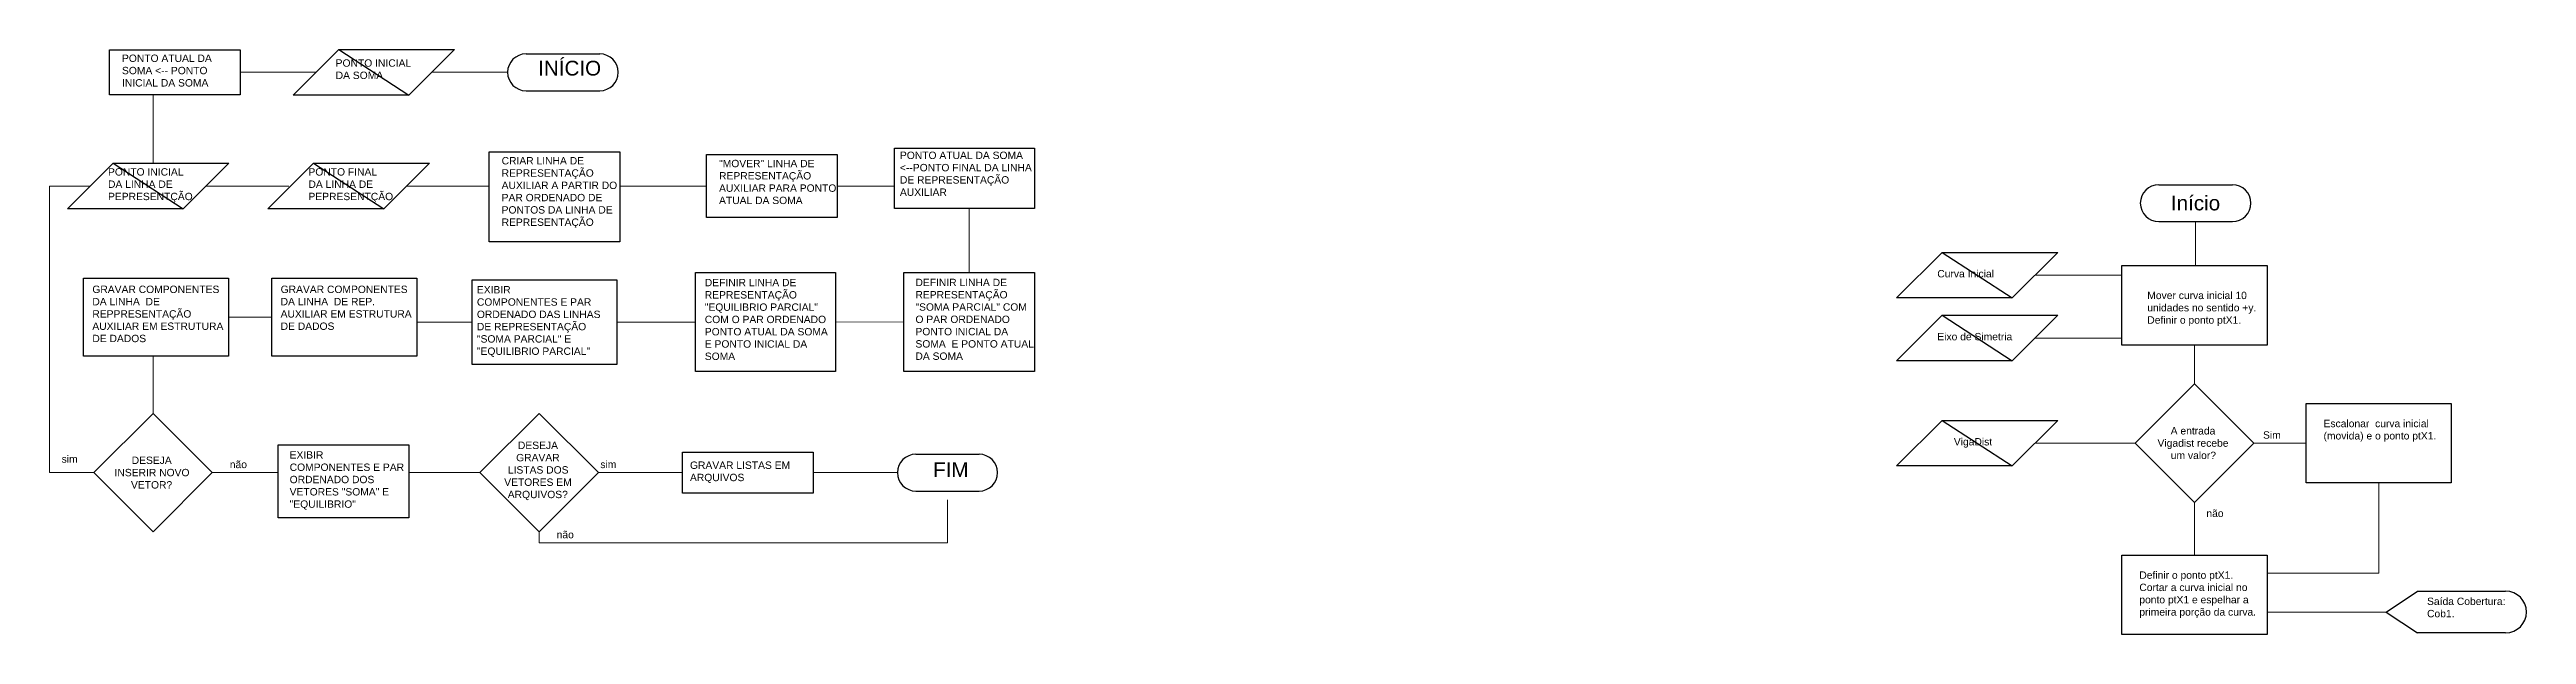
# Model space of a CAD drawing. Header units: metres. Extents: x 114 to 267, y 319 to 368.
# Drawn here: x 199.8 to 267, y 349.3 to 365.2 of the extents above; entities that cross this region are included whole.
import ezdxf

# ---------------------------------------------------------------- set-up
doc = ezdxf.new("R2010")
doc.units = ezdxf.units.M
doc.header["$LTSCALE"] = 0.0002
doc.layers.add('ARQ_0', color=7, linetype='Continuous', true_color=0xff7400, plot=False)
doc.layers.add('ARQ_ALV CT', color=4, linetype='Continuous')
doc.layers.add('ARQ_TXT 01', color=1, linetype='Continuous')
doc.layers.add('ARQ_COTA_AZUL', color=5, linetype='Continuous', lineweight=20, true_color=0x0000ff)
doc.styles.add('Arial', font='arial.ttf')
doc.styles.add('IBTH ANNOT .2', font='arial.ttf', dxfattribs={"height": 0.002})
doc.styles.add('IBTH ANNOT.4', font='arial.ttf', dxfattribs={"height": 0.004})
doc.dimstyles.new('IBHT_MILIMETRADA_INTERNA$7', dxfattribs={"dimtxt": 0.002, "dimasz": 0.004, "dimexe": 0.002, "dimexo": 0.001, "dimgap": 0.0005, "dimtad": 1, "dimdec": 0, "dimlfac": 1000, "dimzin": 4, "dimtxsty": 'Arial', "dimblk": 'DOTSMALL', "dimcen": 0.0005, "dimdle": 0.001, "dimclrd": 256, "dimclre": 256, "dimclrt": 1, "dimadec": 0, "dimazin": 0, "dimtfac": 1, "dimtdec": 0, "dimtmove": 0, "dimatfit": 2, "dimfxl": 0.003, "dimfxlon": 1, "dimlwd": -1, "dimarcsym": 0})

# ---------------------------------------------------------------- blocks, each defined once
blk = doc.blocks.new('_DotSmall')
at = {"color": 0, "linetype": 'ByBlock', "const_width": 0.5}
blk.add_lwpolyline([(-0.0625, 0, 1), (0.0625, 0, 1)], format="xyb", close=True, dxfattribs=at)

msp = doc.modelspace()

# ---------------------------------------------------------------- linework, layer by layer
at = {"layer": 'ARQ_0'}
for p, q in [((207.608, 365.184), (209.514, 363.946)), ((201.485, 362.099), (203.391, 360.861)), ((206.923, 362.099), (208.828, 360.861)), ((251.106, 359.68), (253.012, 358.442)), ((251.106, 357.972), (253.012, 356.735)), ((251.106, 355.12), (253.012, 353.882))]:
    msp.add_line(p, q, dxfattribs=at)
at = {"layer": 'ARQ_ALV CT'}
for p, q in [((212.689, 365.065), (214.689, 365.065)), ((212.689, 364.065), (214.689, 364.065)), ((256.985, 361.515), (258.985, 361.515)), ((256.985, 360.515), (258.985, 360.515)), ((223.266, 354.201), (224.981, 354.201)), ((223.266, 353.201), (224.981, 353.201)), ((263.151, 349.919), (264.001, 350.484)), ((264.001, 350.484), (266.397, 350.484)), ((263.151, 349.919), (264.001, 349.355)), ((266.397, 349.355), (264.001, 349.355))]:
    msp.add_line(p, q, dxfattribs=at)
for points in [[(201.389, 365.174), (204.933, 365.174), (204.933, 363.956), (201.389, 363.956)], [(207.608, 365.184), (210.751, 365.184), (209.514, 363.946), (206.371, 363.946)], [(211.689, 362.408), (215.233, 362.408), (215.233, 359.969), (211.689, 359.969)], [(217.589, 362.332), (221.133, 362.332), (221.133, 360.627), (217.589, 360.627)], [(222.685, 362.508), (226.482, 362.508), (226.482, 360.87), (222.685, 360.87)], [(201.485, 362.099), (204.628, 362.099), (203.391, 360.861), (200.248, 360.861)], [(206.923, 362.099), (210.066, 362.099), (208.828, 360.861), (205.685, 360.861)], [(251.106, 359.68), (254.249, 359.68), (253.012, 358.442), (249.869, 358.442)], [(200.681, 358.978), (204.619, 358.978), (204.619, 356.866), (200.681, 356.866)], [(205.789, 358.978), (209.727, 358.978), (209.727, 356.866), (205.789, 356.866)], [(211.226, 358.938), (215.15, 358.938), (215.15, 356.637), (211.226, 356.637)], [(217.286, 359.133), (221.089, 359.133), (221.089, 356.442), (217.286, 356.442)], [(222.938, 359.136), (226.482, 359.136), (226.482, 356.446), (222.938, 356.446)], [(255.987, 359.319), (259.924, 359.319), (259.924, 357.165), (255.987, 357.165)], [(251.106, 357.972), (254.249, 357.972), (253.012, 356.735), (249.869, 356.735)], [(257.956, 352.892), (259.564, 354.501), (257.956, 356.109), (256.347, 354.501)], [(260.985, 355.577), (264.922, 355.577), (264.922, 353.424), (260.985, 353.424)], [(202.569, 352.093), (204.178, 353.701), (202.569, 355.31), (200.961, 353.701)], [(213.044, 352.093), (214.653, 353.701), (213.044, 355.31), (211.436, 353.701)], [(251.106, 355.12), (254.249, 355.12), (253.012, 353.882), (249.869, 353.882)], [(205.961, 354.455), (209.505, 354.455), (209.505, 352.479), (205.961, 352.479)], [(216.937, 354.255), (220.481, 354.255), (220.481, 353.148), (216.937, 353.148)], [(255.987, 351.463), (259.924, 351.463), (259.924, 349.31), (255.987, 349.31)]]:
    msp.add_lwpolyline(points, close=True, dxfattribs=at)
for centre, radius, start, end in [((212.689, 364.565), 0.5, 90, 270), ((214.689, 364.565), 0.5, 270, 90), ((256.985, 361.015), 0.5, 90, 270), ((258.985, 361.015), 0.5, 270, 90), ((223.266, 353.701), 0.5, 90, 270), ((224.981, 353.701), 0.5, 270, 90), ((266.397, 349.919), 0.565, 270, 90)]:
    msp.add_arc(centre, radius, start, end, dxfattribs=at)
at = {"layer": 'ARQ_COTA_AZUL'}
for p, q in [((262.954, 350.973), (262.954, 353.424)), ((213.044, 352.093), (213.044, 351.798))]:
    msp.add_line(p, q, dxfattribs=at)
msp.add_lwpolyline([(200.961, 353.701), (199.762, 353.701)], dxfattribs=at)

# ---------------------------------------------------------------- texts
at = {"layer": 'ARQ_TXT 01', "attachment_point": 1}
for s, width, heights, insert, char_height, style in [('PONTO ATUAL DA SOMA <-- PONTO INICIAL DA SOMA', 3.32491, [1.482], (201.727, 365.047), 0.2, 'IBTH ANNOT .2'), ('PONTO INICIAL \\PDA SOMA', 2.55899, [0], (207.524, 364.917), 0.2, 'IBTH ANNOT .2'), ('INÍCIO', 2, [0], (213.019, 364.878), 0.4, 'IBTH ANNOT.4'), ('PONTO INICIAL \\PDA LINHA DE PEPRESENTÇÃO', 2.55899, [0], (201.348, 361.963), 0.2, 'IBTH ANNOT .2'), ('PONTO FINAL\\PDA LINHA DE PEPRESENTÇÃO', 2.55899, [0], (206.786, 361.963), 0.2, 'IBTH ANNOT .2'), ('Início', 2, [0], (257.315, 361.219), 0.4, 'IBTH ANNOT.4'), ('Curva Inicial', 2.55899, [0], (250.977, 359.2), 0.2, 'IBTH ANNOT .2'), ('Eixo de Simetria', 2.55899, [0], (250.977, 357.493), 0.2, 'IBTH ANNOT .2'), ('\\pi0.46596;A entrada \\P\\pi0.10928;Vigadist recebe \\P\\pi0.46842;um valor? ', 2.13165, [0], (256.843, 354.937), 0.2, 'IBTH ANNOT .2'), ('\\pi1.0542;Sim', 2.55899, [0], (258.76, 354.823), 0.2, 'IBTH ANNOT .2'), ('\\pi1.0755;sim', 2.55899, [0], (199.015, 354.171), 0.2, 'IBTH ANNOT .2'), ('\\pi0.53295;DESEJA \\P\\pi0.48506;GRAVAR \\P\\pi0.26044;LISTAS DOS \\P\\pi0.16105;VETORES EM \\P\\pi0.25771;ARQUIVOS?', 2.13165, [0], (211.936, 354.543), 0.2, 'IBTH ANNOT .2'), ('VigaDist', 2.55899, [0], (251.426, 354.64), 0.2, 'IBTH ANNOT .2'), ('\\pi0.53295;DESEJA \\P\\pi0.06828;INSERIR NOVO \\P\\pi0.51453;VETOR?', 2.13165, [0], (201.457, 354.137), 0.2, 'IBTH ANNOT .2'), ('\\pi1.0608;não', 2.55899, [0], (203.592, 354.024), 0.2, 'IBTH ANNOT .2'), ('\\pi1.0755;sim', 2.55899, [0], (213.63, 354.024), 0.2, 'IBTH ANNOT .2'), ('GRAVAR LISTAS EM ARQUIVOS', 3.32491, [1.482], (217.137, 354.004), 0.2, 'IBTH ANNOT .2'), ('FIM', 2, [0], (223.733, 353.98), 0.4, 'IBTH ANNOT.4'), ('\\pi1.0608;não', 2.55899, [0], (212.459, 352.12), 0.2, 'IBTH ANNOT .2'), ('\\pi1.0608;não', 2.55899, [0], (257.217, 352.697), 0.2, 'IBTH ANNOT .2')]:
    msp.add_mtext_dynamic_manual_height_columns(s, width=width, gutter_width=2, heights=heights, dxfattribs=dict(at, insert=insert, char_height=char_height, style=style))
at = {"layer": 'ARQ_TXT 01', "char_height": 0.2, "attachment_point": 1, "style": 'IBTH ANNOT .2'}
for s, insert, width in [('CRIAR LINHA DE REPRESENTAÇÃO AUXILIAR A PARTIR DO PAR ORDENADO DE PONTOS DA LINHA DE REPRESENTAÇÃO', (212.027, 362.266), 3.20637), ('PONTO ATUAL DA SOMA <--PONTO FINAL DA LINHA DE REPRESENTAÇÃO AUXILIAR', (222.833, 362.413), 3.79694), ('"MOVER" LINHA DE REPRESENTAÇÃO AUXILIAR PARA PONTO ATUAL DA SOMA', (217.926, 362.19), 3.20637), ('DEFINIR LINHA DE REPRESENTAÇÃO  "EQUILIBRIO PARCIAL" COM O PAR ORDENADO PONTO ATUAL DA SOMA  E PONTO INICIAL DA SOMA', (217.539, 358.96), 3.48783), ('DEFINIR LINHA DE REPRESENTAÇÃO  "SOMA PARCIAL" COM O PAR ORDENADO PONTO INICIAL DA SOMA  E PONTO ATUAL DA SOMA', (223.254, 358.963), 3.23162), ('GRAVAR COMPONENTES DA LINHA  DE REPPRESENTAÇÃO  AUXILIAR EM ESTRUTURA DE DADOS ', (200.923, 358.776), 3.66862), ('GRAVAR COMPONENTES DA LINHA  DE REP. AUXILIAR EM ESTRUTURA DE DADOS ', (206.031, 358.776), 3.66862), ('EXIBIR\\PCOMPONENTES E PAR ORDENADO DAS LINHAS DE REPRESENTAÇÃO "SOMA PARCIAL" E "EQUILIBRIO PARCIAL"', (211.356, 358.765), 3.68995), ('Mover curva inicial 10 unidades no sentido +y.\\PDefinir o ponto ptX1.', (256.674, 358.611), 3.66862), ('Escalonar  curva inicial (movida) e o ponto ptX1. ', (261.456, 355.135), 3.66862), ('EXIBIR\\PCOMPONENTES E PAR ORDENADO DOS VETORES "SOMA" E "EQUILIBRIO"', (206.276, 354.282), 3.23162), ('Definir o ponto ptX1.\\PCortar a curva inicial no ponto ptX1 e espelhar a primeira porção da curva.', (256.458, 351.021), 3.66862), ('Saída Cobertura:\\PCob1.', (264.264, 350.31), 3.66862)]:
    msp.add_mtext(s, dxfattribs=dict(at, insert=insert, width=width))

# ---------------------------------------------------------------- leaders
at = {"layer": 'ARQ_COTA_AZUL'}
for points, override in [([(204.933, 364.565), (206.989, 364.565)], {"dimscale": 0}), ([(210.132, 364.565), (212.189, 364.565)], {"dimscale": 0}), ([(202.569, 362.099), (202.569, 363.956)], {"dimscale": 0}), ([(200.866, 361.48), (199.762, 361.48), (199.762, 353.701)], {"dimscale": 0}), ([(206.252, 361.48), (204.009, 361.48)], {"dimscale": 0}), ([(211.689, 361.48), (209.447, 361.48)], {"dimscale": 0}), ([(217.589, 361.48), (215.233, 361.48)], {"dimscale": 0}), ([(222.685, 361.48), (221.133, 361.48)], {"dimscale": 0}), ([(224.71, 359.136), (224.71, 360.87)], {"dimscale": 0}), ([(257.985, 359.319), (257.985, 360.515)], {"dimscale": 0, "dimgap": 0.0005, "dimtad": 1}), ([(255.987, 359.061), (253.63, 359.061)], {"dimscale": 0}), ([(204.619, 357.922), (205.789, 357.922)], {"dimscale": 0}), ([(209.727, 357.788), (211.226, 357.788)], {"dimscale": 0}), ([(215.147, 357.788), (217.286, 357.788)], {"dimscale": 0}), ([(221.089, 357.788), (222.938, 357.791)], {"dimscale": 0}), ([(202.569, 355.31), (202.569, 356.866)], {"dimscale": 0}), ([(255.987, 357.354), (253.63, 357.354)], {"dimscale": 0}), ([(257.956, 356.109), (257.956, 357.165)], {"dimscale": 0, "dimgap": 0.0005, "dimtad": 1}), ([(256.347, 354.501), (253.63, 354.501)], {"dimscale": 0}), ([(260.985, 354.501), (259.564, 354.501)], {"dimscale": 0}), ([(205.961, 353.701), (204.178, 353.701)], {"dimscale": 0}), ([(211.436, 353.701), (209.505, 353.701)], {"dimscale": 0}), ([(216.937, 353.701), (214.653, 353.701)], {"dimscale": 0}), ([(222.766, 353.701), (220.481, 353.701)], {"dimscale": 0}), ([(224.123, 352.962), (224.123, 351.798), (213.044, 351.798)], {"dimscale": 0}), ([(257.956, 351.463), (257.956, 352.892)], {"dimscale": 0}), ([(259.924, 350.973), (262.954, 350.973)], {"dimscale": 0}), ([(263.151, 349.919), (259.924, 349.919)], {"dimscale": 0})]:
    msp.add_leader(points, dimstyle='IBHT_MILIMETRADA_INTERNA$7', override=override, dxfattribs=at)

doc.saveas('drawing.dxf')
